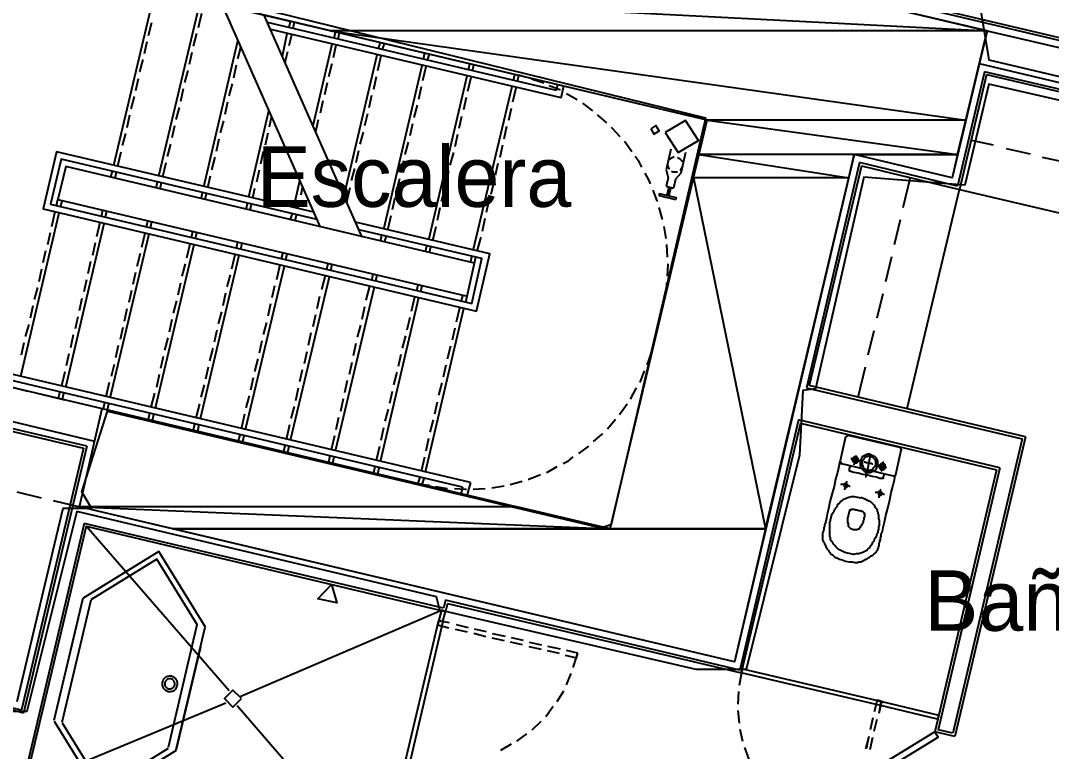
# Model space of a CAD drawing. Header units: feet. Extents: x -84 to 198, y -22 to 181.
# Drawn here: x 95.39 to 115.85, y 99.78 to 114.27 of the extents above; entities that cross this region are included whole.
import ezdxf
from ezdxf.enums import TextEntityAlignment as Align

# ---------------------------------------------------------------- set-up
doc = ezdxf.new("R2010")
doc.units = ezdxf.units.FT
for name, color, linetype in [('A-AREA-COMUN', 252, 'CONTINUOUS'), ('A-AREA-UNIDAD', 30, 'CONTINUOUS'), ('A-LINEA', 7, 'CONTINUOUS'), ('A-LINEA-FINA', 9, 'CONTINUOUS'), ('A-MURO-CONCRETO', 8, 'CONTINUOUS'), ('A-NOMBRE-ESPACIO', 2, 'CONTINUOUS')]:
    doc.layers.add(name, color=color, linetype=linetype)

msp = doc.modelspace()

# ---------------------------------------------------------------- linework, layer by layer
at = {"layer": 'A-AREA-COMUN'}
msp.add_lwpolyline([(95.328, 100.7644), (96.24, 104.6044), (96.8, 104.6044), (96.608, 104.9244), (97.12, 106.5244), (106.912, 104.2133), (107.12, 104.2844), (108.992, 112.3378), (97.28, 115.2178), (97.68, 116.8533), (97.888, 117.0133), (98.56, 116.8178), (98.56, 117.1733), (98.16, 117.4044), (98, 117.9378), (97.952, 119.8044), (99.04, 124.2489)], dxfattribs=at)
at = {"layer": 'A-AREA-UNIDAD'}
for points in [[(99.648, 122.6133), (99.648, 121.6533), (99.04, 121.1378), (98.4, 118.0444), (98.8, 117.4578), (99.552, 117.2978), (99.68, 116.8889), (104.96, 115.7333), (105.072, 115.4133), (106.432, 115.0933), (106.72, 116.0533), (107.68, 116.0533), (114.448, 114.4533), (114.608, 113.4933), (121.76, 111.8044), (122, 112.4089), (123.072, 112.4089), (131.392, 110.4178), (132.4, 110.3644), (132.448, 109.9733), (135.808, 109.2089)], [(121.6, 111.4133), (114.608, 113.0133), (114.128, 111.0044), (112.128, 111.1644), (111.168, 106.9689), (110.912, 106.9333), (110.848, 105.6533), (109.792, 101.4044), (108.8, 101.4044), (103.712, 102.5778), (103.648, 102.8444), (96.512, 104.5333), (95.52, 100.5689), (94.448, 100.5689), (92.192, 101.0489), (92.16, 101.2089), (84.448, 103.0044), (84.4, 103.8044), (84, 102.4178), (83.04, 102.4178), (82.112, 102.6489), (82.048, 102.3289), (80.08, 101.2089), (79.04, 101.2089)]]:
    msp.add_lwpolyline(points, dxfattribs=at)
at = {"layer": 'A-LINEA'}
for p, q in [((105.5067, 116.4178), (131.5333, 110.2578)), ((131.5333, 110.2044), (105.44, 116.3778)), ((97.24, 111.4044), (98.0133, 114.6444)), ((101.3467, 110.1778), (99.4, 114.5778)), ((98.1333, 111.1911), (98.9067, 114.4444)), ((98.92, 114.1378), (98.9867, 114.4178)), ((102.1733, 109.9778), (100.2267, 114.3778)), ((97.9333, 113.9778), (98, 114.2311)), ((106.0267, 112.8844), (100.2933, 114.2311)), ((100.72, 114.1378), (100.7467, 114.2578)), ((100.8, 114.1244), (100.8267, 114.2444)), ((98.8267, 113.7644), (98.8933, 114.0178)), ((106.12, 112.7378), (100.36, 114.0978)), ((100.5867, 113.5644), (100.68, 114.0178)), ((100.72, 113.7778), (100.7733, 113.9911)), ((101.6133, 113.9244), (101.64, 114.0444)), ((101.6933, 113.9111), (101.72, 114.0311)), ((114.5733, 114.0711), (122.1467, 112.2844)), ((97.8533, 113.6178), (97.9067, 113.8578)), ((99.0267, 110.9778), (99.7067, 113.8711)), ((99.7067, 113.5111), (99.76, 113.7378)), ((101.2, 112.1911), (101.5733, 113.8044)), ((101.6, 113.5378), (101.6533, 113.7911)), ((102.4933, 113.7111), (102.5333, 113.8444)), ((102.5733, 113.6978), (102.6133, 113.8178)), ((98.7467, 113.4044), (98.8, 113.6444)), ((100.64, 113.4444), (100.6933, 113.6578)), ((101.8133, 110.8044), (102.4667, 113.5911)), ((102.48, 113.2844), (102.5467, 113.5778)), ((103.3867, 113.5111), (103.4133, 113.6311)), ((103.4667, 113.4844), (103.5067, 113.6044)), ((97.76, 113.2578), (97.8267, 113.4978)), ((99.6267, 113.1378), (99.68, 113.3911)), ((101.5067, 113.1644), (101.5733, 113.4178)), ((102.6, 110.1378), (103.36, 113.3778)), ((103.3733, 113.0844), (103.44, 113.3644)), ((104.28, 113.2978), (104.3067, 113.4178)), ((104.36, 113.2711), (104.3867, 113.3911)), ((114.4133, 113.4178), (122, 111.6311)), ((97.68, 112.8844), (97.7333, 113.1244)), ((98.6533, 113.0444), (98.72, 113.2844)), ((102.4, 112.9111), (102.4533, 113.1644)), ((103.4933, 109.9244), (104.2533, 113.1778)), ((104.2667, 112.8711), (104.3333, 113.1511)), ((105.1733, 113.0844), (105.2, 113.2044)), ((105.2533, 113.0578), (105.28, 113.1911)), ((105.4133, 113.1511), (105.28, 113.1911)), ((114.52, 113.2578), (113.9867, 110.9911)), ((114.56, 113.2044), (114.0267, 110.9244)), ((121.84, 111.5378), (114.52, 113.2578)), ((114.56, 113.2044), (121.7733, 111.4978)), ((98.5733, 112.6711), (98.6267, 112.9244)), ((99.5333, 112.7778), (99.6, 113.0178)), ((101.4267, 112.8044), (101.48, 113.0444)), ((103.2933, 112.7111), (103.3467, 112.9644)), ((104.3733, 109.7111), (105.1467, 112.9644)), ((105.16, 112.6578), (105.2267, 112.9378)), ((106.0267, 112.8844), (106.0533, 113.0044)), ((106.12, 112.7378), (106.1733, 112.9778)), ((97.5867, 112.5244), (97.6533, 112.7644)), ((102.3067, 112.5511), (102.36, 112.7911)), ((104.1867, 112.5111), (104.24, 112.7511)), ((106.44, 112.6978), (106.2267, 112.8178)), ((98.48, 112.3111), (98.5467, 112.5511)), ((99.4533, 112.4178), (99.5067, 112.6578)), ((101.3467, 112.4444), (101.4, 112.6844)), ((103.2, 112.3511), (103.2667, 112.5911)), ((105.08, 112.2978), (105.1333, 112.5378)), ((106.7467, 112.4844), (106.5467, 112.6311)), ((97.5067, 112.1511), (97.56, 112.4044)), ((99.92, 110.7778), (100.32, 112.4844)), ((100.3333, 112.1644), (100.3733, 112.3644)), ((101.2533, 112.0711), (101.3067, 112.3111)), ((102.2267, 112.1911), (102.28, 112.4311)), ((104.0933, 112.1378), (104.1467, 112.3778)), ((107.0267, 112.2444), (106.84, 112.4044)), ((98.4, 111.9511), (98.4533, 112.1911)), ((99.36, 112.0444), (99.4267, 112.2844)), ((103.12, 111.9911), (103.1733, 112.2311)), ((104.9867, 111.9244), (105.04, 112.1778)), ((97.4133, 111.7911), (97.48, 112.0311)), ((99.28, 111.6844), (99.3333, 111.9244)), ((100.2533, 111.8044), (100.3067, 112.0444)), ((102.1333, 111.8178), (102.2, 112.0578)), ((104.0133, 111.7778), (104.0667, 112.0178)), ((114.2533, 111.8978), (114.6933, 111.8044)), ((98.3067, 111.5778), (98.3733, 111.8178)), ((100.16, 111.4311), (100.2133, 111.6844)), ((102.0533, 111.4578), (102.1067, 111.6978)), ((103.0267, 111.6178), (103.0933, 111.8578)), ((104.9067, 111.5644), (104.96, 111.8044)), ((108.2933, 111.7244), (108.2, 111.3111)), ((114.9467, 111.7378), (115.4267, 111.6311)), ((97.32, 111.3911), (97.3867, 111.6711)), ((99.1867, 111.3111), (99.2533, 111.5644)), ((102.9467, 111.2578), (103, 111.4978)), ((103.92, 111.4044), (103.9867, 111.6578)), ((115.6667, 111.5644), (116.16, 111.4578)), ((97.1867, 111.1644), (97.2133, 111.2844)), ((97.2667, 111.1378), (97.2933, 111.2711)), ((98.2133, 111.1778), (98.28, 111.4578)), ((100.08, 111.0711), (100.1333, 111.3111)), ((101.96, 111.0978), (102.0267, 111.3378)), ((103.84, 111.0444), (103.8933, 111.2844)), ((104.8133, 111.2044), (104.8667, 111.4444)), ((112.04, 111.4578), (110.9867, 106.9911)), ((112.08, 111.3911), (111.04, 107.0311)), ((113.9867, 110.9911), (112.04, 111.4578)), ((112.08, 111.3911), (114.0267, 110.9244)), ((98.08, 110.9511), (98.1067, 111.0711)), ((99.1067, 110.9644), (99.16, 111.1911)), ((100.8133, 110.5644), (100.9333, 111.0978)), ((102.8533, 110.8844), (102.92, 111.1378)), ((104.7333, 110.8311), (104.7867, 111.0711)), ((108.3867, 111.1244), (108.3467, 110.9511)), ((112.9067, 110.5644), (113.0533, 111.1644)), ((112.9067, 110.5644), (113.0533, 111.1644)), ((98.16, 110.9378), (98.1867, 111.0578)), ((98.9733, 110.7378), (99, 110.8578)), ((100, 110.7511), (100.04, 110.9511)), ((100.96, 110.8178), (100.9867, 110.9644)), ((101.8667, 110.6711), (101.9333, 110.9644)), ((103.7467, 110.6844), (103.8133, 110.9244)), ((108.2, 110.9911), (108.3467, 110.9511)), ((108.2533, 110.9778), (108.2133, 110.8044)), ((108.2933, 110.9644), (108.2533, 110.8044)), ((112.9867, 106.5778), (114.0267, 110.9244)), ((112.9867, 106.5778), (114.0267, 110.9244)), ((114.0267, 110.9244), (119.2933, 109.6844)), ((96.1067, 110.6044), (96.1333, 110.7244)), ((96.1867, 110.5778), (96.2267, 110.7111)), ((99.0533, 110.7244), (99.08, 110.8444)), ((100.8933, 110.5378), (100.9333, 110.6978)), ((102.7733, 110.5244), (102.8267, 110.7644)), ((104.64, 110.4711), (104.6933, 110.7111)), ((95.4, 107.2178), (96.16, 110.4578)), ((96.0133, 110.1911), (96.08, 110.4844)), ((97, 110.3911), (97.0267, 110.5111)), ((97.08, 110.3778), (97.1067, 110.4978)), ((99.8667, 110.5244), (99.8933, 110.6444)), ((99.9467, 110.5111), (99.9733, 110.6311)), ((103.6667, 110.3111), (103.72, 110.5644)), ((108.1333, 110.3244), (108.0667, 110.5644)), ((96.2933, 107.0044), (97.0533, 110.2444)), ((96.9067, 109.9911), (96.9733, 110.2711)), ((97.8933, 110.1778), (97.92, 110.2978)), ((97.9733, 110.1644), (98, 110.2844)), ((100.7467, 110.3244), (100.7867, 110.4444)), ((100.84, 110.2978), (100.8667, 110.4178)), ((102.68, 110.1244), (102.7467, 110.4044)), ((104.56, 110.0978), (104.6133, 110.3511)), ((112.7333, 109.8311), (112.8533, 110.3244)), ((112.7333, 109.8311), (112.8533, 110.3244)), ((95.9333, 109.8311), (95.9867, 110.0711)), ((97.1733, 106.7911), (97.9467, 110.0444)), ((97.8, 109.7778), (97.8667, 110.0578)), ((98.7867, 109.9644), (98.8133, 110.0978)), ((98.8667, 109.9511), (98.8933, 110.0711)), ((103.5733, 109.9111), (103.64, 110.1911)), ((108.2, 109.9511), (108.16, 110.1911)), ((96.8267, 109.6178), (96.88, 109.8711)), ((98.6933, 109.5644), (98.76, 109.8444)), ((99.68, 109.7644), (99.7067, 109.8844)), ((99.76, 109.7378), (99.7867, 109.8578)), ((102.5333, 109.8978), (102.56, 110.0178)), ((102.6133, 109.8711), (102.6533, 110.0044)), ((104.4533, 109.6978), (104.5333, 109.9778)), ((95.84, 109.4711), (95.8933, 109.7111)), ((97.7067, 109.4044), (97.7733, 109.6578)), ((98.0667, 106.5911), (98.84, 109.8311)), ((99.5867, 109.3511), (99.6533, 109.6311)), ((100.5733, 109.5511), (100.6, 109.6711)), ((100.6533, 109.5244), (100.68, 109.6444)), ((103.4267, 109.6844), (103.4533, 109.8044)), ((103.5067, 109.6711), (103.5333, 109.7911)), ((108.2267, 109.5778), (108.2133, 109.8311)), ((96.7333, 109.2578), (96.7867, 109.4978)), ((98.6, 109.2044), (98.6667, 109.4444)), ((98.96, 106.3778), (99.7333, 109.6178)), ((100.48, 109.1378), (100.5467, 109.4311)), ((101.4667, 109.3378), (101.4933, 109.4578)), ((101.5467, 109.3111), (101.5733, 109.4444)), ((104.32, 109.4711), (104.3467, 109.5911)), ((104.4, 109.4578), (104.4267, 109.5778)), ((112.56, 109.0978), (112.68, 109.5911)), ((112.56, 109.0978), (112.68, 109.5911)), ((95.76, 109.0978), (95.8133, 109.3511)), ((97.6267, 109.0444), (97.68, 109.2844)), ((99.4933, 108.9911), (99.56, 109.2311)), ((99.8533, 106.1644), (100.6267, 109.4044)), ((102.36, 109.1244), (102.3867, 109.2444)), ((102.44, 109.1111), (102.4667, 109.2311)), ((96.6533, 108.8978), (96.7067, 109.1378)), ((98.52, 108.8311), (98.5733, 109.0711)), ((100.3867, 108.7778), (100.44, 109.0178)), ((100.7467, 105.9511), (101.52, 109.1911)), ((101.3733, 108.9378), (101.44, 109.2178)), ((103.2533, 108.9111), (103.28, 109.0311)), ((103.3333, 108.8978), (103.36, 109.0178)), ((95.6667, 108.7378), (95.7333, 108.9778)), ((97.5467, 108.6844), (97.6, 108.9244)), ((99.4133, 108.6178), (99.4667, 108.8711)), ((101.64, 105.7378), (102.4133, 108.9911)), ((102.2533, 108.7244), (102.32, 109.0044)), ((104.1333, 108.6978), (104.1733, 108.8311)), ((112.3867, 108.3778), (112.5067, 108.8578)), ((112.3867, 108.3778), (112.5067, 108.8578)), ((95.5867, 108.3778), (95.64, 108.6178)), ((96.56, 108.5244), (96.6133, 108.7644)), ((98.4267, 108.4711), (98.4933, 108.7111)), ((100.3067, 108.4178), (100.36, 108.6578)), ((101.28, 108.5644), (101.3333, 108.8044)), ((102.5333, 105.5244), (103.2933, 108.7778)), ((103.1467, 108.5111), (103.2133, 108.7911)), ((104.2267, 108.6844), (104.2533, 108.8044)), ((108.1333, 108.5778), (108.16, 108.7111)), ((96.48, 108.1644), (96.5333, 108.4044)), ((97.4533, 108.3111), (97.5067, 108.5644)), ((99.32, 108.2578), (99.3867, 108.4978)), ((101.2, 108.2044), (101.2533, 108.4444)), ((102.1733, 108.3511), (102.2267, 108.6044)), ((103.4267, 105.3244), (104.1867, 108.5644)), ((104.04, 108.2978), (104.1067, 108.5778)), ((95.4933, 108.0044), (95.56, 108.2444)), ((98.3467, 108.0978), (98.4, 108.3511)), ((100.2133, 108.0444), (100.28, 108.2844)), ((102.08, 107.9911), (102.1467, 108.2311)), ((103.0667, 108.1378), (103.12, 108.3911)), ((96.3867, 107.7911), (96.44, 108.0444)), ((97.3733, 107.9511), (97.4267, 108.1911)), ((99.24, 107.8978), (99.2933, 108.1378)), ((101.1067, 107.8311), (101.16, 108.0844)), ((102.9733, 107.7778), (103.04, 108.0178)), ((103.96, 107.9378), (104.0133, 108.1778)), ((112.2133, 107.6444), (112.3333, 108.1244)), ((112.2133, 107.6444), (112.3333, 108.1244)), ((95.4133, 107.6444), (95.4667, 107.8844)), ((97.28, 107.5911), (97.3333, 107.8311)), ((98.2533, 107.7378), (98.32, 107.9778)), ((100.1333, 107.6844), (100.1867, 107.9244)), ((102, 107.6311), (102.0533, 107.8711)), ((103.8667, 107.5644), (103.9333, 107.8178)), ((107.9467, 107.7911), (107.9733, 107.9244)), ((96.3067, 107.4311), (96.36, 107.6711)), ((98.1733, 107.3778), (98.2267, 107.6178)), ((99.1467, 107.5244), (99.2133, 107.7778)), ((101.0267, 107.4711), (101.08, 107.7111)), ((102.8933, 107.4178), (102.9467, 107.6578)), ((104.32, 105.1111), (94.4267, 107.4444)), ((97.2, 107.2178), (97.2533, 107.4578)), ((99.0667, 107.1644), (99.12, 107.4044)), ((100.04, 107.3111), (100.1067, 107.5644)), ((101.92, 107.2578), (101.9733, 107.4978)), ((103.7867, 107.2044), (103.84, 107.4444)), ((112.0133, 106.8044), (112.16, 107.4044)), ((112.0133, 106.8044), (112.16, 107.4044)), ((104.16, 105.0178), (94.52, 107.2978)), ((96.2133, 107.0311), (96.28, 107.3111)), ((98.0933, 107.0044), (98.1467, 107.2578)), ((99.96, 106.9511), (100.0133, 107.1911)), ((100.9333, 107.1111), (100.9867, 107.3511)), ((102.8, 107.0444), (102.8667, 107.2978)), ((95.04, 107.0444), (95.5333, 106.9244)), ((97.0933, 106.8178), (97.16, 107.0978)), ((98.9733, 106.8044), (99.04, 107.0444)), ((100.8533, 106.7378), (100.9067, 106.9911)), ((101.8267, 106.8978), (101.88, 107.1378)), ((103.6933, 106.8444), (103.76, 107.0844)), ((107.4933, 106.7644), (107.6133, 106.9911)), ((110.9867, 106.9911), (115.2667, 105.9778)), ((115.3333, 106.0178), (111.04, 107.0311)), ((95.7733, 106.8711), (96.2667, 106.7511)), ((96.1467, 106.7778), (96.1733, 106.8978)), ((96.2267, 106.7644), (96.2533, 106.8844)), ((97.9867, 106.6044), (98.0533, 106.8844)), ((99.8667, 106.5911), (99.9333, 106.8311)), ((101.7467, 106.5244), (101.8, 106.7778)), ((102.72, 106.6844), (102.7733, 106.9244)), ((96.5067, 106.6978), (97.0133, 106.5778)), ((97.04, 106.5778), (97.0667, 106.6978)), ((97.12, 106.5511), (97.1467, 106.6711)), ((98.88, 106.3911), (98.9467, 106.6711)), ((100.76, 106.3778), (100.8267, 106.6178)), ((102.6267, 106.3244), (102.6933, 106.5644)), ((103.6133, 106.4711), (103.6667, 106.7111)), ((107.28, 106.4578), (107.4267, 106.6711)), ((93.6533, 106.4978), (96.64, 105.7911)), ((96.7067, 105.8311), (93.72, 106.5378)), ((97.9333, 106.3644), (97.96, 106.4844)), ((98.0133, 106.3378), (98.04, 106.4578)), ((99.7733, 106.1778), (99.84, 106.4711)), ((101.6533, 106.1644), (101.7067, 106.4044)), ((107.04, 106.1778), (107.2, 106.3644)), ((98.8267, 106.1511), (98.8533, 106.2711)), ((98.9067, 106.1244), (98.9333, 106.2578)), ((100.6667, 105.9644), (100.7333, 106.2578)), ((102.5467, 105.9511), (102.6, 106.2044)), ((103.52, 106.1111), (103.5867, 106.3511)), ((110.8267, 106.3511), (109.6667, 101.3911)), ((110.8667, 106.2844), (109.6933, 101.3378)), ((114.8267, 105.4044), (110.8267, 106.3511)), ((110.8667, 106.2844), (114.76, 105.3644)), ((99.72, 105.9378), (99.7467, 106.0578)), ((99.8, 105.9244), (99.8267, 106.0444)), ((101.56, 105.7644), (101.6267, 106.0444)), ((103.44, 105.7378), (103.4933, 105.9911)), ((111.76, 106.0178), (111.6533, 105.5378)), ((111.8174, 106.0432), (111.7613, 106.0085)), ((112.84, 105.8044), (111.8133, 106.0444)), ((115.2667, 105.9778), (113.8933, 100.1378)), ((115.3333, 106.0178), (113.9333, 100.0711)), ((96.64, 105.7911), (95.4133, 100.6044)), ((96.7067, 105.8311), (95.4533, 100.5378)), ((100.6133, 105.7244), (100.64, 105.8444)), ((100.6933, 105.7111), (100.72, 105.8311)), ((102.4533, 105.5511), (102.52, 105.8311)), ((112.76, 105.2711), (112.8667, 105.7511)), ((112.8787, 105.747), (112.8441, 105.8032)), ((101.5067, 105.5111), (101.5333, 105.6444)), ((101.5867, 105.4978), (101.6133, 105.6178)), ((103.3467, 105.3378), (103.4133, 105.6178)), ((102.4, 105.3111), (102.4267, 105.4311)), ((102.48, 105.2844), (102.5067, 105.4044)), ((111.6546, 105.5285), (111.6893, 105.4724)), ((111.68, 105.4844), (112.7067, 105.2444)), ((114.76, 105.3644), (113.5333, 100.1644)), ((114.8267, 105.4044), (113.6, 100.2044)), ((103.28, 105.0978), (103.32, 105.2178)), ((103.36, 105.0711), (103.4, 105.1911)), ((105.1067, 105.0711), (105.3467, 105.1378)), ((112.7159, 105.2324), (112.7721, 105.267)), ((103.36, 105.0711), (103.5067, 105.0578)), ((104.16, 105.0178), (104.1333, 104.8978)), ((104.32, 105.1111), (104.2533, 104.8711)), ((104.3733, 104.9778), (104.6133, 104.9911)), ((104.7467, 105.0044), (104.9867, 105.0444)), ((95.32, 104.9244), (95.8, 104.8044)), ((96.04, 104.7511), (96.56, 104.6311)), ((96.6533, 104.2978), (95.4133, 99.0444)), ((96.6933, 104.2444), (95.4667, 99.0844)), ((103.7867, 102.6178), (96.6533, 104.2978)), ((96.6933, 104.2444), (103.8267, 102.5511)), ((99.5333, 100.9778), (96.6933, 104.2444)), ((96.6267, 102.8178), (96.0533, 100.3911)), ((96.7867, 102.7778), (96.2133, 100.3511)), ((103.8267, 102.7778), (103.7867, 102.6178)), ((109.6667, 101.3911), (103.8267, 102.7778)), ((103.8667, 102.7111), (103.8267, 102.5511)), ((103.8667, 102.7111), (109.6933, 101.3378)), ((99.76, 100.8711), (103.7467, 102.5778)), ((96.5333, 102.4178), (96.0533, 100.3911)), ((98.8933, 102.2844), (98.32, 99.8578)), ((103.72, 102.3244), (103.72, 102.3244)), ((103.7467, 102.4044), (103.7467, 102.4044)), ((103.7467, 102.4044), (103.7467, 102.4044)), ((104.28, 102.2311), (104.04, 102.2844)), ((104.0133, 102.2044), (104.2533, 102.1511)), ((104.3867, 102.1244), (104.6267, 102.0578)), ((104.64, 102.1511), (104.4, 102.2044)), ((105.0133, 102.0578), (104.76, 102.1111)), ((104.7467, 102.0311), (104.9867, 101.9778)), ((105.1067, 101.9511), (105.3467, 101.8978)), ((105.3733, 101.9778), (105.1333, 102.0311)), ((105.48, 101.8578), (105.72, 101.8044)), ((105.7333, 101.8844), (105.4933, 101.9378)), ((106.1067, 101.8044), (105.8533, 101.8578)), ((105.84, 101.7778), (106.08, 101.7244)), ((106.4533, 101.7244), (106.2267, 101.7778)), ((106.36, 101.4444), (106.4533, 101.7244)), ((98.2843, 101.2547), (98.2616, 101.2406)), ((98.3091, 101.2646), (98.2843, 101.2547)), ((98.3353, 101.27), (98.3091, 101.2646)), ((98.362, 101.2709), (98.3353, 101.27)), ((98.3884, 101.267), (98.362, 101.2709)), ((98.4138, 101.2587), (98.3884, 101.267)), ((98.4374, 101.246), (98.4138, 101.2587)), ((98.4584, 101.2295), (98.4374, 101.246)), ((106.2267, 101.0978), (106.32, 101.3244)), ((109.7067, 101.3778), (109.6533, 101.0844)), ((109.7067, 101.3778), (109.6533, 101.0844)), ((98.2041, 101.1529), (98.2002, 101.1264)), ((98.2002, 101.1264), (98.2011, 101.0997)), ((98.2011, 101.0997), (98.2065, 101.0736)), ((98.2124, 101.1783), (98.2041, 101.1529)), ((98.2065, 101.0736), (98.2164, 101.0487)), ((98.2251, 101.2018), (98.2124, 101.1783)), ((98.2164, 101.0487), (98.2305, 101.026)), ((98.2416, 101.2228), (98.2251, 101.2018)), ((98.2616, 101.2406), (98.2416, 101.2228)), ((98.256, 101.1407), (98.2535, 101.1234)), ((98.2535, 101.1234), (98.254, 101.106)), ((98.254, 101.106), (98.2576, 101.0889)), ((98.2614, 101.1572), (98.256, 101.1407)), ((98.2576, 101.0889), (98.264, 101.0727)), ((98.2697, 101.1726), (98.2614, 101.1572)), ((98.264, 101.0727), (98.2732, 101.0579)), ((98.2805, 101.1863), (98.2697, 101.1726)), ((98.2732, 101.0579), (98.2848, 101.0449)), ((98.2935, 101.1979), (98.2805, 101.1863)), ((98.2848, 101.0449), (98.2985, 101.0341)), ((98.3083, 101.2071), (98.2935, 101.1979)), ((98.3245, 101.2135), (98.3083, 101.2071)), ((98.3416, 101.2171), (98.3245, 101.2135)), ((98.359, 101.2176), (98.3416, 101.2171)), ((98.3762, 101.2151), (98.359, 101.2176)), ((98.3928, 101.2097), (98.3762, 101.2151)), ((98.4081, 101.2014), (98.3928, 101.2097)), ((98.4218, 101.1906), (98.4081, 101.2014)), ((98.4132, 101.0377), (98.4262, 101.0493)), ((98.4334, 101.1776), (98.4218, 101.1906)), ((98.4262, 101.0493), (98.437, 101.063)), ((98.4426, 101.1628), (98.4334, 101.1776)), ((98.437, 101.063), (98.4452, 101.0783)), ((98.4491, 101.1466), (98.4426, 101.1628)), ((98.4452, 101.0783), (98.4507, 101.0949)), ((98.4526, 101.1296), (98.4491, 101.1466)), ((98.4507, 101.0949), (98.4532, 101.1121)), ((98.4532, 101.1121), (98.4526, 101.1296)), ((98.4762, 101.2095), (98.4584, 101.2295)), ((98.4902, 101.1868), (98.4762, 101.2095)), ((98.4816, 101.0337), (98.4942, 101.0573)), ((98.5002, 101.162), (98.4902, 101.1868)), ((98.4942, 101.0573), (98.5026, 101.0827)), ((98.5056, 101.1358), (98.5002, 101.162)), ((98.5026, 101.0827), (98.5064, 101.1091)), ((98.5064, 101.1091), (98.5056, 101.1358)), ((98.2305, 101.026), (98.2483, 101.0061)), ((98.2483, 101.0061), (98.2693, 100.9895)), ((98.2693, 100.9895), (98.2928, 100.9769)), ((98.2928, 100.9769), (98.3182, 100.9685)), ((98.2985, 101.0341), (98.3139, 101.0259)), ((98.3139, 101.0259), (98.3304, 101.0204)), ((98.3182, 100.9685), (98.3447, 100.9647)), ((98.3304, 101.0204), (98.3477, 101.0179)), ((98.3447, 100.9647), (98.3714, 100.9655)), ((98.3477, 101.0179), (98.3651, 101.0185)), ((98.3651, 101.0185), (98.3822, 101.022)), ((98.3714, 100.9655), (98.3975, 100.971)), ((98.3822, 101.022), (98.3984, 101.0285)), ((98.3975, 100.971), (98.4224, 100.9809)), ((98.3984, 101.0285), (98.4132, 101.0377)), ((98.4224, 100.9809), (98.4451, 100.9949)), ((98.4451, 100.9949), (98.465, 101.0127)), ((98.465, 101.0127), (98.4816, 101.0337)), ((106.04, 100.7644), (106.1733, 100.9778)), ((109.64, 100.9644), (109.6267, 100.7111)), ((109.64, 100.9644), (109.6267, 100.7111)), ((95.1733, 100.6578), (95.4133, 100.6044)), ((95.4667, 99.0844), (99.4667, 100.7378)), ((99.6933, 100.6844), (102.52, 97.4178)), ((105.8133, 100.4711), (105.96, 100.6711)), ((112.4267, 100.7378), (112.4267, 100.7378)), ((112.4267, 100.7378), (112.4267, 100.7378)), ((95.4533, 100.5378), (95.2133, 100.6044)), ((109.6267, 100.5911), (109.6533, 100.3378)), ((109.6267, 100.5911), (109.6533, 100.3378)), ((112.3067, 100.4444), (112.2533, 100.2044)), ((112.3067, 100.4444), (112.2533, 100.2044)), ((113.56, 100.4711), (113.56, 100.4711)), ((105.5467, 100.2044), (105.72, 100.3778)), ((112.3333, 100.1778), (112.3867, 100.4178)), ((112.3333, 100.1778), (112.3867, 100.4178)), ((105.24, 99.9778), (105.44, 100.1244)), ((109.6667, 100.2178), (109.72, 99.9778)), ((109.6667, 100.2178), (109.72, 99.9778)), ((112.2267, 100.0711), (112.16, 99.8311)), ((112.2267, 100.0711), (112.1733, 99.8311)), ((112.2533, 99.8178), (112.3067, 100.0578)), ((112.2533, 99.8178), (112.3067, 100.0578)), ((113.9333, 100.0711), (113.5333, 100.1644)), ((113.8933, 100.1378), (113.6, 100.2044)), ((104.92, 99.8044), (105.1333, 99.9244)), ((109.76, 99.8578), (109.84, 99.6178)), ((109.76, 99.8578), (109.84, 99.6178))]:
    msp.add_line(p, q, dxfattribs=at)
for points in [[(97.7333, 117.0311), (106.56, 114.9378), (106.7867, 115.9111), (114.5733, 114.0711), (113.88, 111.1511), (111.9333, 111.6178), (109.56, 101.5511), (96.56, 104.6311), (97.0133, 106.5778), (107.0933, 104.1911), (109.0133, 112.2978), (97.28, 115.0844), (97.7333, 117.0311)], [(105.7733, 113.0311), (105.6933, 113.0578), (105.5333, 113.1111)], [(106.1067, 112.8844), (106.0933, 112.8978), (105.88, 112.9778)], [(108.1825, 112.0494), (108.4381, 111.6532), (108.8442, 111.8928), (108.5885, 112.289), (108.1825, 112.0494)], [(107.2933, 111.9644), (107.1333, 112.1378), (107.12, 112.1511)], [(107.8957, 112.1244), (107.96, 112.0201), (108.0643, 112.0845), (108, 112.1888), (107.8957, 112.1244)], [(107.52, 111.6711), (107.4133, 111.8178), (107.3733, 111.8711)], [(101.2133, 110.4711), (96.1067, 111.6711), (95.84, 110.5378), (104.44, 108.5111), (104.7067, 109.6444), (102.04, 110.2711)], [(101.28, 110.3244), (96.2, 111.5244), (95.9867, 110.6311), (104.3467, 108.6578), (104.5467, 109.5511), (102.1067, 110.1244)], [(107.72, 111.3644), (107.6667, 111.4711), (107.5867, 111.5778)], [(108.36, 111.5644), (108.3467, 111.5644), (108.32, 111.5511), (108.2933, 111.5378), (108.28, 111.5244), (108.2533, 111.5111)], [(108.5867, 111.6578), (108.4933, 111.2444), (108.3867, 111.1244)], [(108.52, 111.4711), (108.52, 111.4844), (108.5067, 111.4978), (108.48, 111.5244), (108.4533, 111.5378), (108.44, 111.5511), (108.4267, 111.5511)], [(104.2533, 108.8044), (104.4, 109.4578), (96.2933, 111.3778), (96.1333, 110.7244), (104.2533, 108.8044)], [(108.2, 111.3111), (108.24, 111.1511), (108.2, 110.9911)], [(108.2267, 111.4444), (108.2267, 111.4178), (108.2267, 111.3911), (108.24, 111.3644), (108.2533, 111.3378), (108.2533, 111.3244)], [(108.3067, 111.2844), (108.3333, 111.2711), (108.36, 111.2711), (108.4, 111.2711), (108.4267, 111.2711)], [(108.48, 111.2978), (108.4933, 111.3111), (108.5067, 111.3378), (108.52, 111.3644), (108.5333, 111.3911), (108.5333, 111.4178)], [(107.8933, 111.0311), (107.8667, 111.0978), (107.7867, 111.2444)], [(108.04, 110.6844), (108.0267, 110.6978), (107.9467, 110.9111)], [(108.0667, 110.8444), (108.4, 110.7644), (108.3867, 110.7244)], [(108.0667, 110.8444), (108.0667, 110.8044), (108.3867, 110.7244)], [(108.2267, 109.2044), (108.24, 109.4311), (108.24, 109.4444)], [(108.1733, 108.8311), (108.2133, 108.9911), (108.2133, 109.0711)], [(107.8267, 107.4444), (107.8533, 107.5111), (107.9067, 107.6711)], [(96.8667, 105.9244), (93.7467, 106.6711), (93.8933, 107.3111), (97.0133, 106.5778)], [(107.68, 107.0978), (107.6933, 107.1111), (107.7733, 107.3244)], [(106.76, 105.9244), (106.9333, 106.0711), (106.9467, 106.0844)], [(106.4667, 105.6844), (106.6133, 105.7911), (106.6667, 105.8311)], [(106.16, 105.4844), (106.2667, 105.5378), (106.36, 105.6178)], [(112.08, 105.5244), (112.0533, 105.5378), (112.0267, 105.5378), (111.9867, 105.5511), (111.96, 105.5511), (111.92, 105.5644), (111.8933, 105.5778), (111.8667, 105.5778)], [(111.9467, 105.4978), (111.96, 105.4978), (111.9733, 105.4978), (111.9867, 105.4978), (111.9867, 105.5111), (112, 105.5111), (112.0133, 105.5244), (112.0133, 105.5378), (112.0133, 105.5511), (112.0133, 105.5644), (112.0133, 105.5778), (112, 105.5911), (112, 105.6044), (111.9867, 105.6044), (111.9733, 105.6178), (111.96, 105.6178), (111.9467, 105.6178), (111.9333, 105.6178), (111.9333, 105.6044), (111.92, 105.6044), (111.92, 105.5911), (111.9067, 105.5911), (111.9067, 105.5778), (111.8933, 105.5644), (111.8933, 105.5511), (111.9067, 105.5378), (111.9067, 105.5244), (111.92, 105.5111), (111.9333, 105.4978), (111.9467, 105.4978)], [(111.9467, 105.5244), (111.96, 105.5244), (111.9733, 105.5244), (111.9733, 105.5378), (111.9867, 105.5378), (111.9867, 105.5511), (111.9867, 105.5644), (111.9867, 105.5778), (111.9733, 105.5778), (111.96, 105.5911), (111.9467, 105.5911), (111.9467, 105.5778), (111.9333, 105.5778), (111.9333, 105.5644), (111.92, 105.5644), (111.92, 105.5511), (111.9333, 105.5511), (111.9333, 105.5378), (111.9333, 105.5244), (111.9467, 105.5244)], [(111.9333, 105.4578), (111.9333, 105.4711), (111.9467, 105.4844), (111.9467, 105.5111), (111.9467, 105.5378), (111.96, 105.5644), (111.9733, 105.5911), (111.9733, 105.6178), (111.9733, 105.6311), (111.9733, 105.6444)], [(112.1867, 105.3244), (112.2133, 105.3111), (112.2533, 105.3111), (112.28, 105.3244), (112.3067, 105.3378), (112.3333, 105.3511), (112.36, 105.3644), (112.3733, 105.3911), (112.3867, 105.4178), (112.4, 105.4444), (112.4, 105.4844), (112.4, 105.5111), (112.4, 105.5378), (112.3867, 105.5644), (112.3733, 105.5911), (112.3467, 105.6178), (112.32, 105.6311), (112.2933, 105.6444), (112.2667, 105.6578), (112.24, 105.6711), (112.2, 105.6711), (112.1733, 105.6578), (112.1467, 105.6444), (112.12, 105.6311), (112.0933, 105.6178), (112.08, 105.5911), (112.0667, 105.5644), (112.0533, 105.5244), (112.0533, 105.4978), (112.0533, 105.4711), (112.0533, 105.4444), (112.0667, 105.4044), (112.08, 105.3911), (112.1067, 105.3644), (112.1333, 105.3378), (112.16, 105.3244), (112.1867, 105.3244)], [(112.2, 105.3644), (112.2133, 105.3511), (112.24, 105.3511), (112.2667, 105.3644), (112.2933, 105.3644), (112.3067, 105.3778), (112.32, 105.4044), (112.3333, 105.4178), (112.3467, 105.4311), (112.36, 105.4578), (112.36, 105.4844), (112.36, 105.5111), (112.36, 105.5378), (112.3467, 105.5511), (112.3333, 105.5778), (112.32, 105.5911), (112.3067, 105.6044), (112.28, 105.6178), (112.2533, 105.6178), (112.24, 105.6311), (112.2133, 105.6311), (112.1867, 105.6178), (112.16, 105.6178), (112.1467, 105.6044), (112.1333, 105.5911), (112.12, 105.5644), (112.1067, 105.5511), (112.0933, 105.5244), (112.0933, 105.4978), (112.0933, 105.4711), (112.0933, 105.4578), (112.1067, 105.4311), (112.12, 105.4044), (112.1333, 105.3911), (112.1467, 105.3778), (112.1733, 105.3644), (112.2, 105.3644)], [(112.16, 105.2178), (112.1733, 105.2311), (112.1733, 105.2711), (112.1867, 105.3378), (112.2133, 105.4044), (112.2267, 105.4844), (112.24, 105.5511), (112.2533, 105.6178), (112.2667, 105.6578), (112.2667, 105.6711)], [(105.8267, 105.3111), (105.88, 105.3378), (106.04, 105.4311)], [(111.6533, 105.5378), (111.64, 105.4978), (111.6267, 105.4311), (111.6, 105.3111), (111.56, 105.1778), (111.5333, 105.0311), (111.4933, 104.8711), (111.4533, 104.7244), (111.4267, 104.5911), (111.4, 104.4844), (111.3867, 104.4044), (111.3733, 104.3378), (111.36, 104.2978), (111.3467, 104.2711), (111.3467, 104.2578), (111.3467, 104.2444), (111.3467, 104.2311), (111.3333, 104.2178), (111.3333, 104.2044), (111.3333, 104.1911), (111.3333, 104.1778), (111.3333, 104.1644), (111.32, 104.1511), (111.32, 104.1378), (111.32, 104.1244), (111.3067, 104.1111), (111.3067, 104.0844), (111.3067, 104.0711), (111.3067, 104.0578), (111.3067, 104.0444), (111.3067, 104.0311), (111.3067, 104.0178), (111.3067, 104.0044), (111.3067, 103.9911), (111.3067, 103.9644), (111.32, 103.9511), (111.32, 103.9378), (111.3333, 103.9244), (111.3467, 103.8978), (111.3467, 103.8844), (111.36, 103.8711), (111.3733, 103.8444), (111.3733, 103.8311), (111.3867, 103.8178), (111.4, 103.7911), (111.4133, 103.7778), (111.4267, 103.7644), (111.44, 103.7378), (111.4533, 103.7244), (111.4667, 103.6978), (111.4933, 103.6844), (111.52, 103.6578), (111.5467, 103.6311), (111.5867, 103.6178), (111.64, 103.5911), (111.6933, 103.5778), (111.76, 103.5511), (111.84, 103.5378), (111.8933, 103.5378), (111.9467, 103.5244), (112, 103.5244), (112.0267, 103.5378), (112.0667, 103.5378), (112.0933, 103.5511), (112.12, 103.5644), (112.1467, 103.5778), (112.16, 103.5911), (112.1867, 103.5911), (112.2, 103.6044), (112.2133, 103.6178), (112.24, 103.6311), (112.2533, 103.6444), (112.2667, 103.6578), (112.28, 103.6578), (112.3067, 103.6711), (112.32, 103.6844), (112.3333, 103.6978), (112.3467, 103.7111), (112.36, 103.7244), (112.3733, 103.7378), (112.3733, 103.7511), (112.3867, 103.7644), (112.4, 103.7778), (112.4, 103.7911), (112.4, 103.8044), (112.4133, 103.8178), (112.4133, 103.8311), (112.4133, 103.8444), (112.4267, 103.8578), (112.4267, 103.8711), (112.4267, 103.8844), (112.4267, 103.9111), (112.44, 103.9244), (112.44, 103.9378), (112.44, 103.9511), (112.44, 103.9644), (112.4533, 103.9644), (112.4533, 103.9778), (112.4533, 103.9911), (112.4533, 104.0044), (112.4667, 104.0444), (112.4667, 104.0844), (112.4933, 104.1378), (112.5067, 104.2178), (112.5333, 104.3244), (112.56, 104.4578), (112.6, 104.6044), (112.64, 104.7644), (112.6667, 104.9111), (112.7067, 105.0578), (112.7333, 105.1644), (112.7467, 105.2444), (112.76, 105.2711)], [(112.52, 105.2844), (112.52, 105.2711), (112.52, 105.2578), (112.52, 105.2444), (112.5067, 105.2311), (112.5067, 105.2178), (112.5067, 105.2044), (112.5067, 105.1911), (112.4933, 105.1911), (112.48, 105.1911), (112.4667, 105.1911), (112.44, 105.1911), (112.3733, 105.2178), (112.2933, 105.2311), (112.2, 105.2578), (112.1067, 105.2711), (112.0133, 105.2978), (111.9333, 105.3111), (111.88, 105.3244), (111.8533, 105.3378), (111.84, 105.3378), (111.84, 105.3511), (111.84, 105.3644), (111.84, 105.3778), (111.84, 105.3911), (111.84, 105.4044), (111.8533, 105.4178), (111.8533, 105.4311), (111.8533, 105.4444)], [(112.3067, 105.4711), (112.2933, 105.4711), (112.28, 105.4844), (112.2533, 105.4844), (112.2267, 105.4844), (112.2, 105.4978), (112.1733, 105.4978), (112.1467, 105.5111), (112.1333, 105.5111)], [(112.5733, 105.4044), (112.5467, 105.4178), (112.52, 105.4178), (112.4933, 105.4311), (112.4533, 105.4444), (112.4133, 105.4444), (112.3867, 105.4578), (112.36, 105.4578)], [(112.48, 105.3644), (112.4933, 105.3644), (112.5067, 105.3644), (112.5067, 105.3778), (112.52, 105.3778), (112.5333, 105.3778), (112.5333, 105.3911), (112.5467, 105.3911), (112.5467, 105.4044), (112.5467, 105.4178), (112.5467, 105.4311), (112.5467, 105.4444), (112.5467, 105.4578), (112.5333, 105.4711), (112.52, 105.4844), (112.5067, 105.4844), (112.4933, 105.4844), (112.48, 105.4844), (112.4667, 105.4844), (112.4533, 105.4711), (112.44, 105.4578), (112.44, 105.4444), (112.4267, 105.4311), (112.4267, 105.4178), (112.44, 105.4044), (112.44, 105.3911), (112.4533, 105.3911), (112.4533, 105.3778), (112.4667, 105.3778), (112.48, 105.3644)], [(112.4667, 105.3378), (112.48, 105.3511), (112.48, 105.3778), (112.4933, 105.4044), (112.4933, 105.4444), (112.5067, 105.4711), (112.5067, 105.4978), (112.5067, 105.5111), (112.52, 105.5111)], [(112.48, 105.4044), (112.4933, 105.3911), (112.5067, 105.4044), (112.52, 105.4044), (112.52, 105.4178), (112.52, 105.4311), (112.52, 105.4444), (112.52, 105.4578), (112.5067, 105.4578), (112.4933, 105.4578), (112.48, 105.4578), (112.4667, 105.4444), (112.4667, 105.4311), (112.4667, 105.4178), (112.4667, 105.4044), (112.48, 105.4044)], [(105.4667, 105.1778), (105.48, 105.1778), (105.7067, 105.2711)], [(111.7467, 104.9644), (111.7467, 104.9778), (111.76, 105.0044), (111.76, 105.0311), (111.7733, 105.0711), (111.7733, 105.0978), (111.7867, 105.1244), (111.7867, 105.1378)], [(103.6267, 105.0311), (103.7867, 105.0044), (103.8667, 104.9911)], [(104, 104.9911), (104.2133, 104.9778), (104.24, 104.9778)], [(111.8533, 105.0311), (111.84, 105.0311), (111.8267, 105.0444), (111.8, 105.0444), (111.7733, 105.0578), (111.7467, 105.0578), (111.72, 105.0711), (111.6933, 105.0711), (111.68, 105.0711), (111.6667, 105.0844)], [(111.76, 105.0178), (111.7733, 105.0178), (111.7867, 105.0178), (111.7867, 105.0311), (111.8, 105.0311), (111.8, 105.0444), (111.8, 105.0578), (111.8, 105.0711), (111.7867, 105.0711), (111.7867, 105.0844), (111.7733, 105.0844), (111.76, 105.0844), (111.7467, 105.0844), (111.7333, 105.0844), (111.7333, 105.0711), (111.7333, 105.0578), (111.7333, 105.0444), (111.7333, 105.0311), (111.7467, 105.0311), (111.7467, 105.0178), (111.76, 105.0178)], [(112.4267, 104.8044), (112.4267, 104.8178), (112.4267, 104.8444), (112.44, 104.8711), (112.4533, 104.9111), (112.4533, 104.9378), (112.4533, 104.9644), (112.4667, 104.9778)], [(112.0667, 104.8178), (112.1333, 104.7911), (112.1867, 104.7644), (112.24, 104.7378), (112.28, 104.7111), (112.3067, 104.6844), (112.3333, 104.6578), (112.3467, 104.6178), (112.3733, 104.5911), (112.3867, 104.5644), (112.3867, 104.5378), (112.4, 104.5244), (112.4, 104.4978), (112.4133, 104.4711), (112.4133, 104.4578), (112.4133, 104.4311), (112.4133, 104.4178), (112.4133, 104.3911), (112.4267, 104.3644), (112.4267, 104.3511), (112.4267, 104.3244), (112.4267, 104.3111), (112.4267, 104.2844), (112.4267, 104.2578), (112.4133, 104.2311), (112.4133, 104.2044), (112.4133, 104.1778), (112.4, 104.1511), (112.4, 104.1244), (112.3867, 104.0978), (112.3733, 104.0711), (112.3733, 104.0444), (112.36, 104.0311), (112.3467, 104.0044), (112.3333, 103.9778), (112.3333, 103.9644), (112.32, 103.9378), (112.3067, 103.9244), (112.2933, 103.9111), (112.2933, 103.8978), (112.28, 103.8711), (112.2667, 103.8578), (112.2533, 103.8444), (112.2533, 103.8311), (112.24, 103.8178), (112.2267, 103.8044), (112.2, 103.7911), (112.1867, 103.7644), (112.16, 103.7511), (112.1333, 103.7378), (112.1067, 103.7244), (112.0667, 103.7111), (112.0267, 103.6978), (111.9733, 103.6978), (111.92, 103.6844), (111.8667, 103.6978), (111.8, 103.7111), (111.7467, 103.7244), (111.6933, 103.7511), (111.64, 103.7778), (111.6, 103.8044), (111.5733, 103.8311), (111.5467, 103.8578), (111.52, 103.8844), (111.5067, 103.9111), (111.4933, 103.9378), (111.48, 103.9511), (111.4667, 103.9778), (111.4667, 103.9911), (111.4667, 104.0178), (111.4533, 104.0311), (111.4533, 104.0578), (111.4533, 104.0711), (111.4533, 104.0844), (111.4533, 104.1111), (111.4533, 104.1244), (111.4533, 104.1511), (111.4533, 104.1644), (111.4533, 104.1911), (111.4533, 104.2178), (111.4533, 104.2444), (111.4533, 104.2711), (111.4533, 104.2978), (111.4533, 104.3244), (111.4667, 104.3511), (111.4667, 104.3778), (111.48, 104.4044), (111.48, 104.4311), (111.4933, 104.4578), (111.4933, 104.4844), (111.5067, 104.4978), (111.52, 104.5244), (111.5333, 104.5378), (111.5333, 104.5644), (111.5467, 104.5778), (111.56, 104.5911), (111.5733, 104.6178), (111.5867, 104.6311), (111.6, 104.6444), (111.6, 104.6578), (111.6133, 104.6844), (111.64, 104.6978), (111.6533, 104.7111), (111.6667, 104.7378), (111.6933, 104.7511), (111.72, 104.7778), (111.76, 104.7911), (111.7867, 104.8044), (111.8267, 104.8178), (111.88, 104.8311), (111.9333, 104.8311), (112, 104.8178), (112.0667, 104.8044)], [(112.5333, 104.8711), (112.52, 104.8711), (112.5067, 104.8844), (112.48, 104.8844), (112.4533, 104.8978), (112.4267, 104.8978), (112.4, 104.9111), (112.3733, 104.9111), (112.36, 104.9111), (112.3467, 104.9111)], [(112.44, 104.8578), (112.4533, 104.8578), (112.4667, 104.8578), (112.4667, 104.8711), (112.48, 104.8711), (112.48, 104.8844), (112.48, 104.8978), (112.48, 104.9111), (112.4667, 104.9111), (112.4667, 104.9244), (112.4533, 104.9244), (112.44, 104.9244), (112.4267, 104.9244), (112.4133, 104.9244), (112.4133, 104.9111), (112.4133, 104.8978), (112.4133, 104.8844), (112.4133, 104.8711), (112.4267, 104.8711), (112.4267, 104.8578), (112.44, 104.8578)], [(111.9067, 104.5778), (111.8933, 104.5778), (111.88, 104.5778), (111.8667, 104.5778), (111.8667, 104.5644), (111.8533, 104.5644), (111.84, 104.5644), (111.84, 104.5511), (111.84, 104.5378), (111.8267, 104.5244), (111.8267, 104.5111), (111.8267, 104.4978), (111.8267, 104.4844), (111.8133, 104.4711), (111.8133, 104.4578), (111.8133, 104.4444), (111.8133, 104.4311), (111.8, 104.4178), (111.8, 104.4044), (111.8, 104.3911), (111.8, 104.3778), (111.8, 104.3644), (111.8, 104.3511), (111.8, 104.3378), (111.8, 104.3244), (111.8, 104.3111), (111.8133, 104.3111), (111.8133, 104.2978), (111.8133, 104.2844), (111.8133, 104.2711), (111.8133, 104.2578), (111.8133, 104.2444), (111.8267, 104.2311), (111.84, 104.2178), (111.8533, 104.2044), (111.88, 104.1911), (111.92, 104.1778), (111.9467, 104.1778), (111.9733, 104.1778), (112, 104.1778), (112.0133, 104.1911), (112.04, 104.1911), (112.04, 104.2044), (112.0533, 104.2178), (112.0533, 104.2311), (112.0667, 104.2311), (112.0667, 104.2444), (112.08, 104.2578), (112.08, 104.2711), (112.0933, 104.2711), (112.0933, 104.2844), (112.1067, 104.2978), (112.1067, 104.3111), (112.12, 104.3244), (112.12, 104.3378), (112.12, 104.3511), (112.1333, 104.3778), (112.1333, 104.3911), (112.1333, 104.4044), (112.1333, 104.4178), (112.1467, 104.4311), (112.1467, 104.4444), (112.1467, 104.4578), (112.1467, 104.4711), (112.1467, 104.4844), (112.1467, 104.4978), (112.1333, 104.4978), (112.1333, 104.5111), (112.12, 104.5244), (112.1067, 104.5378), (112.08, 104.5378), (112.0533, 104.5511), (112.0267, 104.5511), (111.9867, 104.5644), (111.96, 104.5644), (111.9333, 104.5778), (111.9067, 104.5778)], [(99.0598, 102.2441), (98.1337, 103.7443), (96.6335, 102.8181)], [(98.9041, 102.2809), (98.0968, 103.5886), (96.7892, 102.7813)], [(103.7467, 102.5778), (103.6933, 102.3778), (103.7733, 102.3511), (103.8267, 102.5511), (103.7467, 102.5778)], [(103.7733, 102.3511), (103.12, 99.5911), (103.04, 99.6178), (103.6933, 102.3778), (103.7733, 102.3511)], [(103.9067, 102.3244), (103.6933, 102.3644), (103.6667, 102.2844), (103.8933, 102.2311)], [(98.96, 101.8444), (98.48, 99.8178), (99.0533, 102.2444)], [(106.2, 101.6844), (106.4267, 101.6311), (106.4533, 101.7244)], [(112.4533, 100.6844), (109.6933, 101.3378), (109.72, 101.4178), (112.48, 100.7644), (112.4533, 100.6844)], [(112.4533, 100.6844), (109.6933, 101.3378), (109.72, 101.4178), (112.48, 100.7644), (112.4533, 100.6844)], [(109.7467, 101.3644), (109.7467, 101.3644), (109.7467, 101.3644)], [(109.7467, 101.3644), (109.7467, 101.3644), (109.7467, 101.3644)], [(99.7733, 100.8244), (99.6067, 100.9911), (99.44, 100.8244), (99.6067, 100.6578), (99.7733, 100.8244)], [(112.4267, 100.5378), (112.48, 100.7644), (112.3867, 100.7911), (112.3333, 100.5644)], [(112.4267, 100.5378), (112.4667, 100.7644), (112.3867, 100.7911), (112.3333, 100.5644)], [(113.5867, 100.4178), (112.4533, 100.6844), (112.48, 100.7644), (113.6133, 100.4978), (113.5867, 100.4178)], [(113.5867, 100.4178), (112.4533, 100.6844), (112.48, 100.7644), (113.6133, 100.4978), (113.5867, 100.4178)], [(112.5067, 100.7111), (112.5067, 100.7111), (112.5067, 100.7111)], [(112.5067, 100.7111), (112.5067, 100.7111), (112.5067, 100.7111)], [(96.0602, 100.3781), (96.9863, 98.8779), (98.4865, 99.8041)], [(96.2159, 100.3413), (97.0232, 99.0336), (98.3308, 99.8409)], [(113.5333, 100.1644), (111.12, 98.6844), (111.1867, 98.5778), (113.6, 100.0578), (113.5333, 100.1644)]]:
    msp.add_lwpolyline(points, dxfattribs=at)
at = {"layer": 'A-LINEA-FINA'}
msp.add_lwpolyline([(101.6667, 102.7244), (101.2933, 102.8044), (101.56, 103.0844), (101.6667, 102.7244), (101.6667, 102.7244)], dxfattribs=at)
at = {"layer": 'A-MURO-CONCRETO'}
for points in [[(110.9067, 114.9378), (97.8667, 114.9378), (114.5733, 114.0711), (110.9067, 114.9378)], [(97.8667, 114.9378), (114.5733, 114.0711), (101.5333, 114.0711), (97.8667, 114.9378), (97.8667, 114.9378)], [(114.5733, 114.0711), (101.5333, 114.0711), (114.1467, 112.2978), (114.5733, 114.0711)], [(101.5333, 114.0711), (114.1467, 112.2978), (109.0133, 112.2978), (101.5333, 114.0711), (101.5333, 114.0711)], [(109.0133, 112.2978), (113.9867, 111.6178), (108.8533, 111.6178), (109.0133, 112.2978), (109.0133, 112.2978)], [(114.1467, 112.2978), (109.0133, 112.2978), (113.9867, 111.6178), (114.1467, 112.2978)], [(108.8533, 111.6178), (111.8267, 111.1511), (108.7467, 111.1511), (108.8533, 111.6178), (108.8533, 111.6178)], [(111.9333, 111.6178), (108.8533, 111.6178), (111.8267, 111.1511), (111.9333, 111.6178)], [(111.9333, 111.6178), (113.9867, 111.6178), (113.88, 111.1511), (111.9333, 111.6178), (111.9333, 111.6178)], [(108.7467, 111.1511), (110.1733, 104.1911), (107.0933, 104.1911), (108.7467, 111.1511), (108.7467, 111.1511)], [(111.8267, 111.1511), (108.7467, 111.1511), (110.1733, 104.1911), (111.8267, 111.1511)], [(97.0133, 106.5778), (105.24, 104.6311), (96.56, 104.6311), (97.0133, 106.5778), (97.0133, 106.5778)], [(105.24, 104.6311), (96.56, 104.6311), (107.0933, 104.1911), (105.24, 104.6311)], [(96.56, 104.6311), (107.0933, 104.1911), (98.4133, 104.1911), (96.56, 104.6311), (96.56, 104.6311)], [(98.4133, 104.1911), (110.1733, 104.1911), (109.56, 101.5511), (98.4133, 104.1911), (98.4133, 104.1911)]]:
    msp.add_lwpolyline(points, dxfattribs=at)

# ---------------------------------------------------------------- texts
at = {"layer": 'A-NOMBRE-ESPACIO'}
for s, p in [('Escalera', (103.2, 110.5778)), ('Baño', (115.2, 102.1689))]:
    msp.add_text(s, height=1.2, dxfattribs=at).set_placement(p, align=Align.CENTER)

doc.saveas('drawing.dxf')
